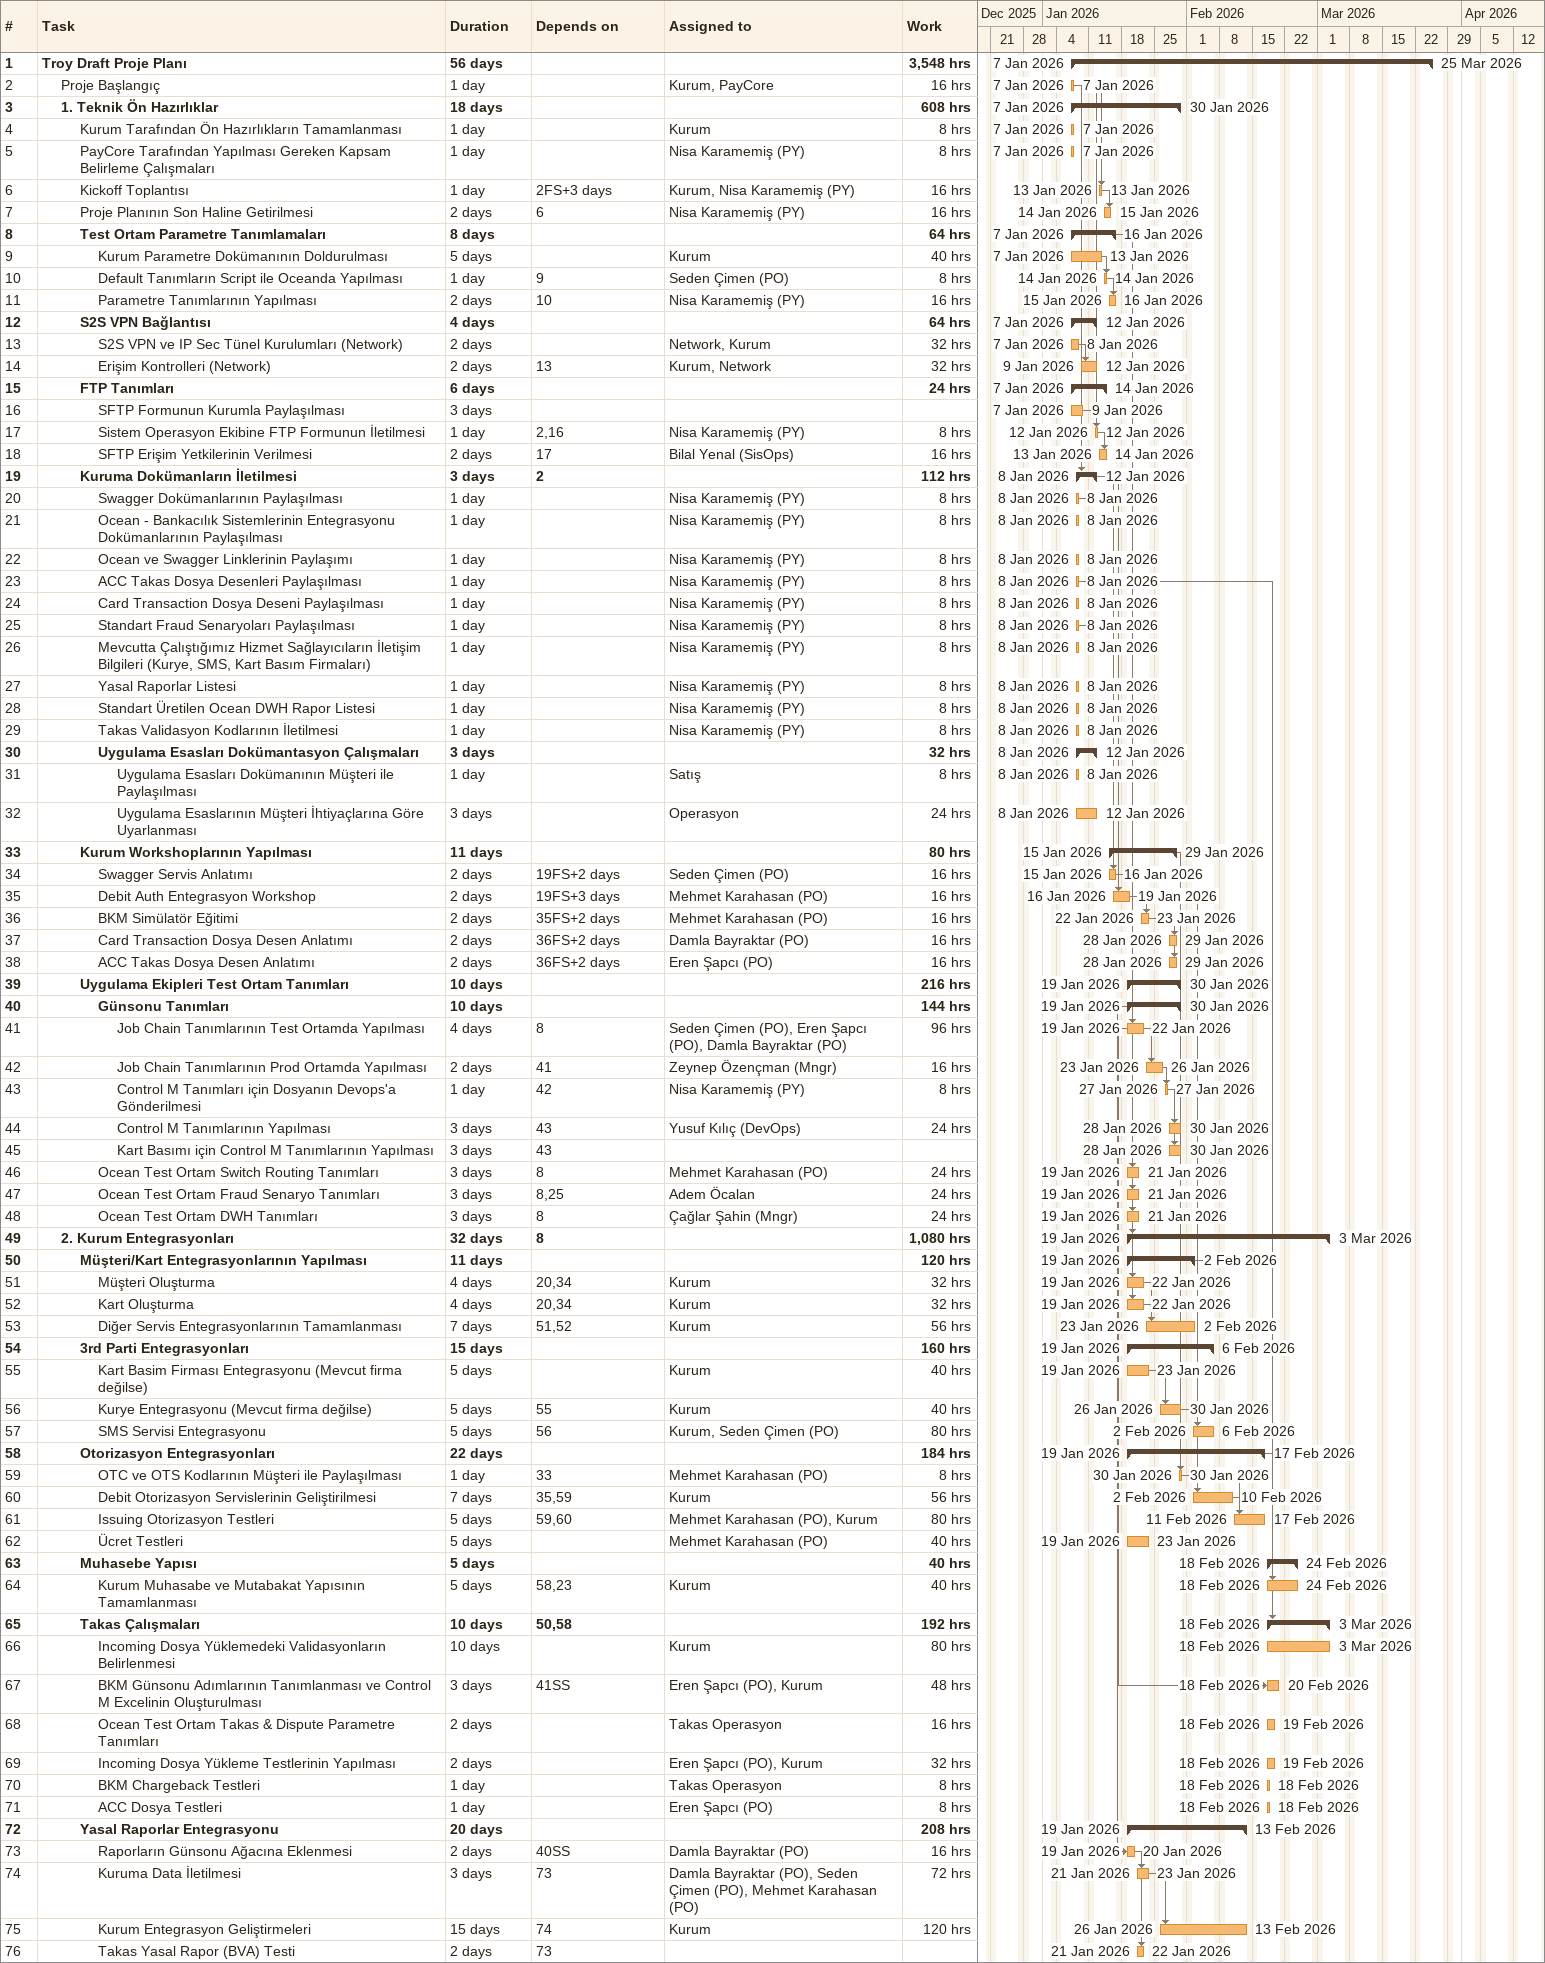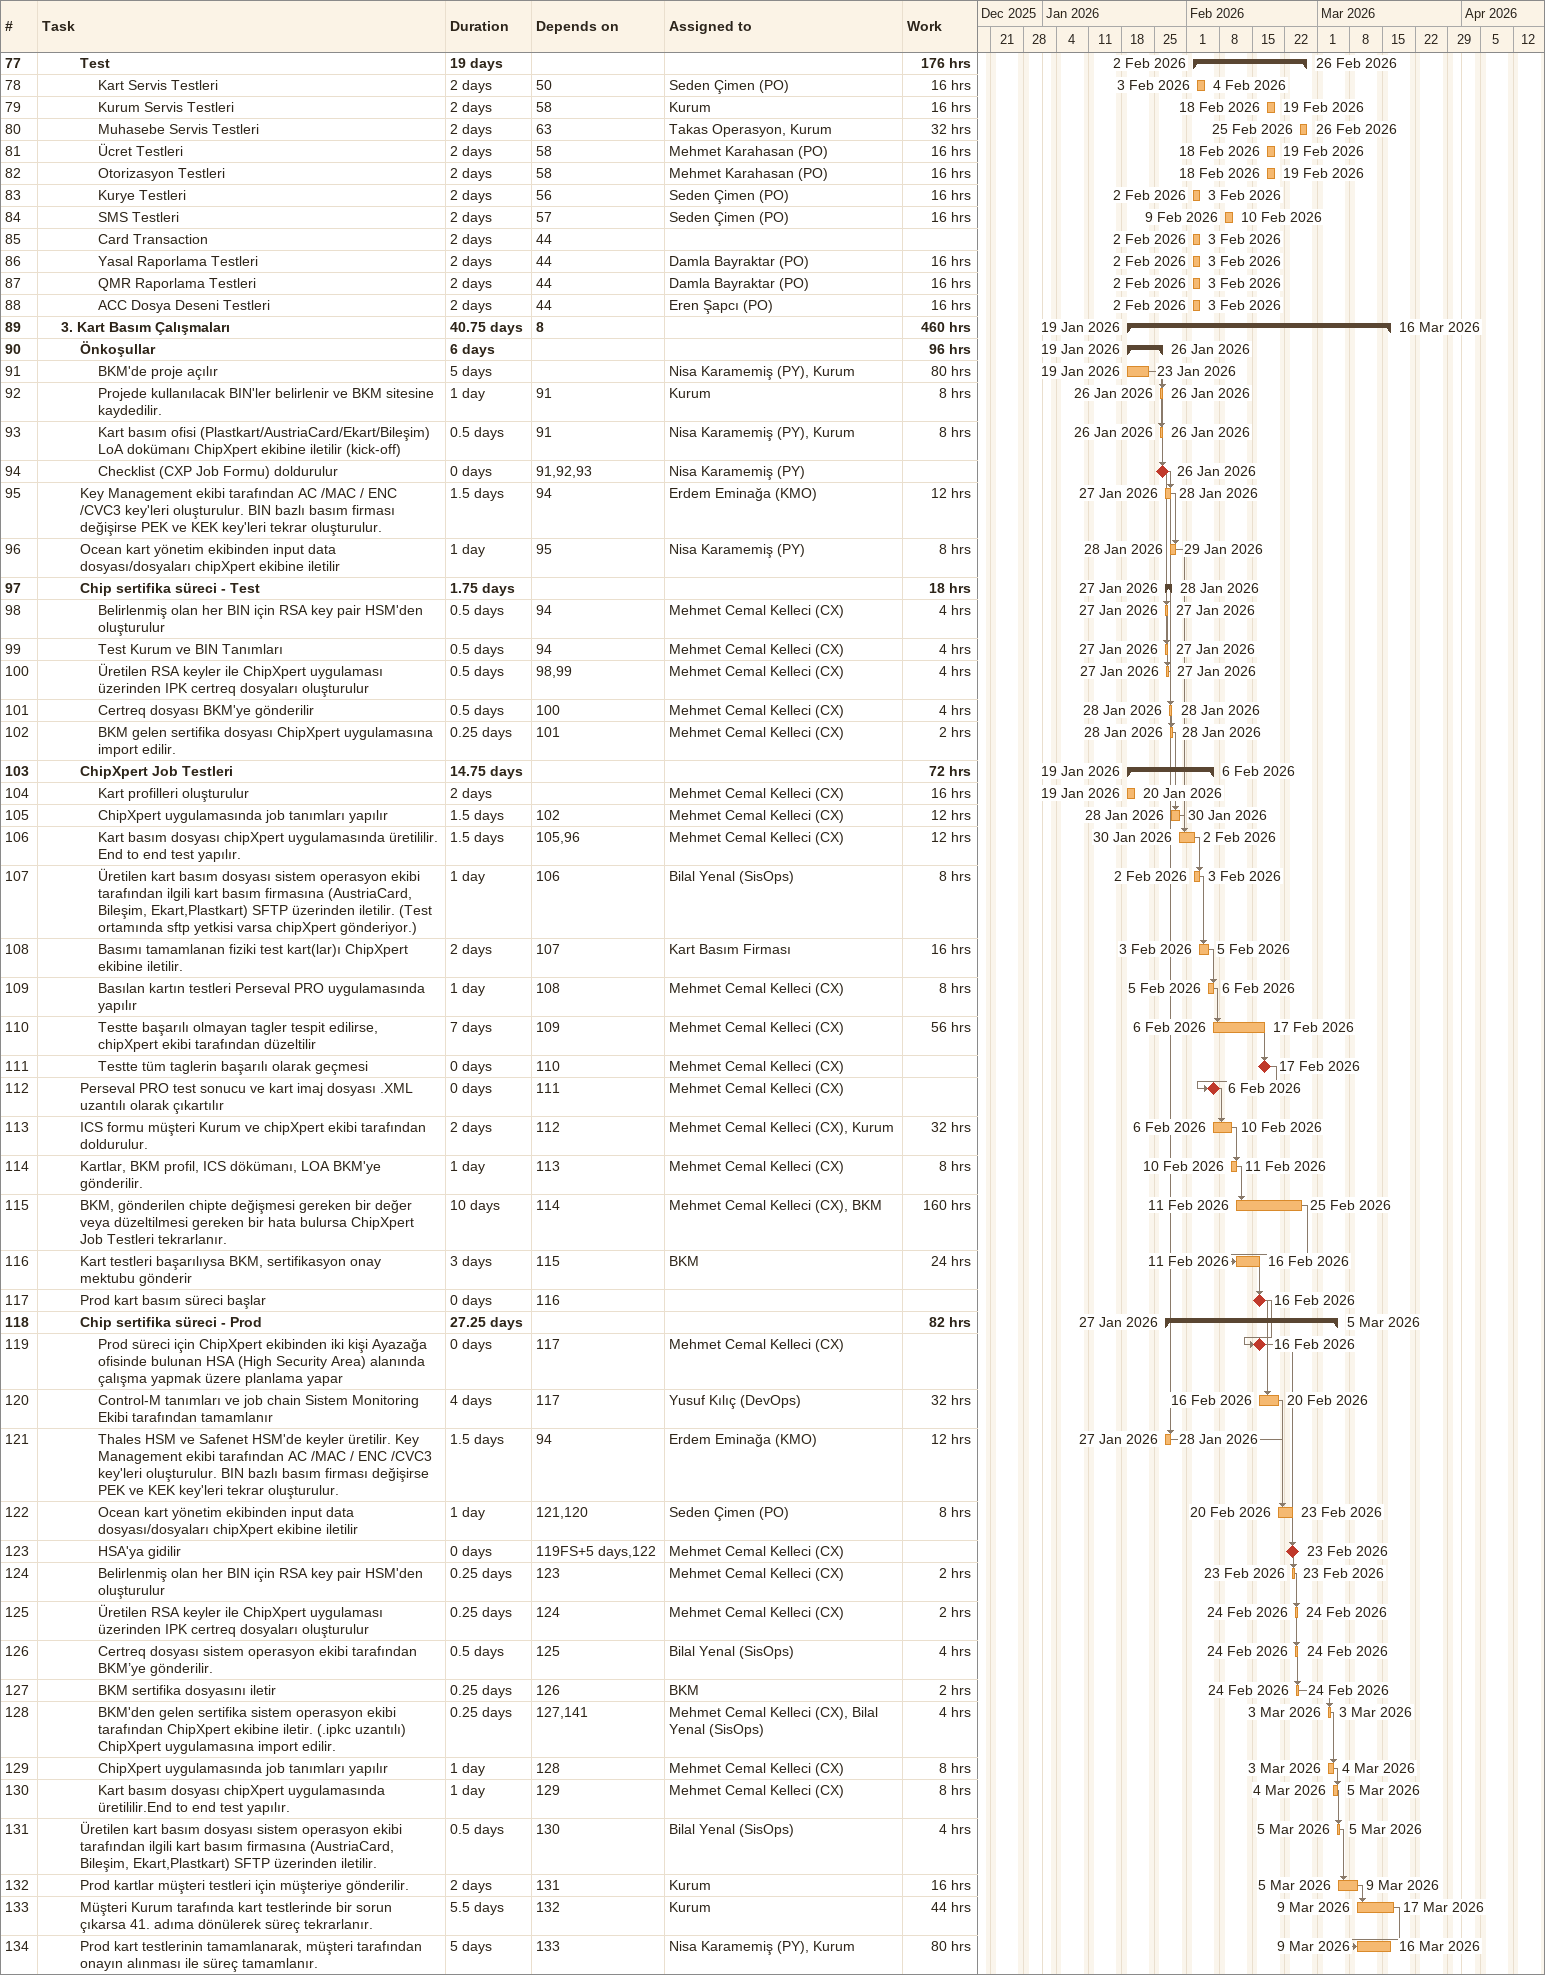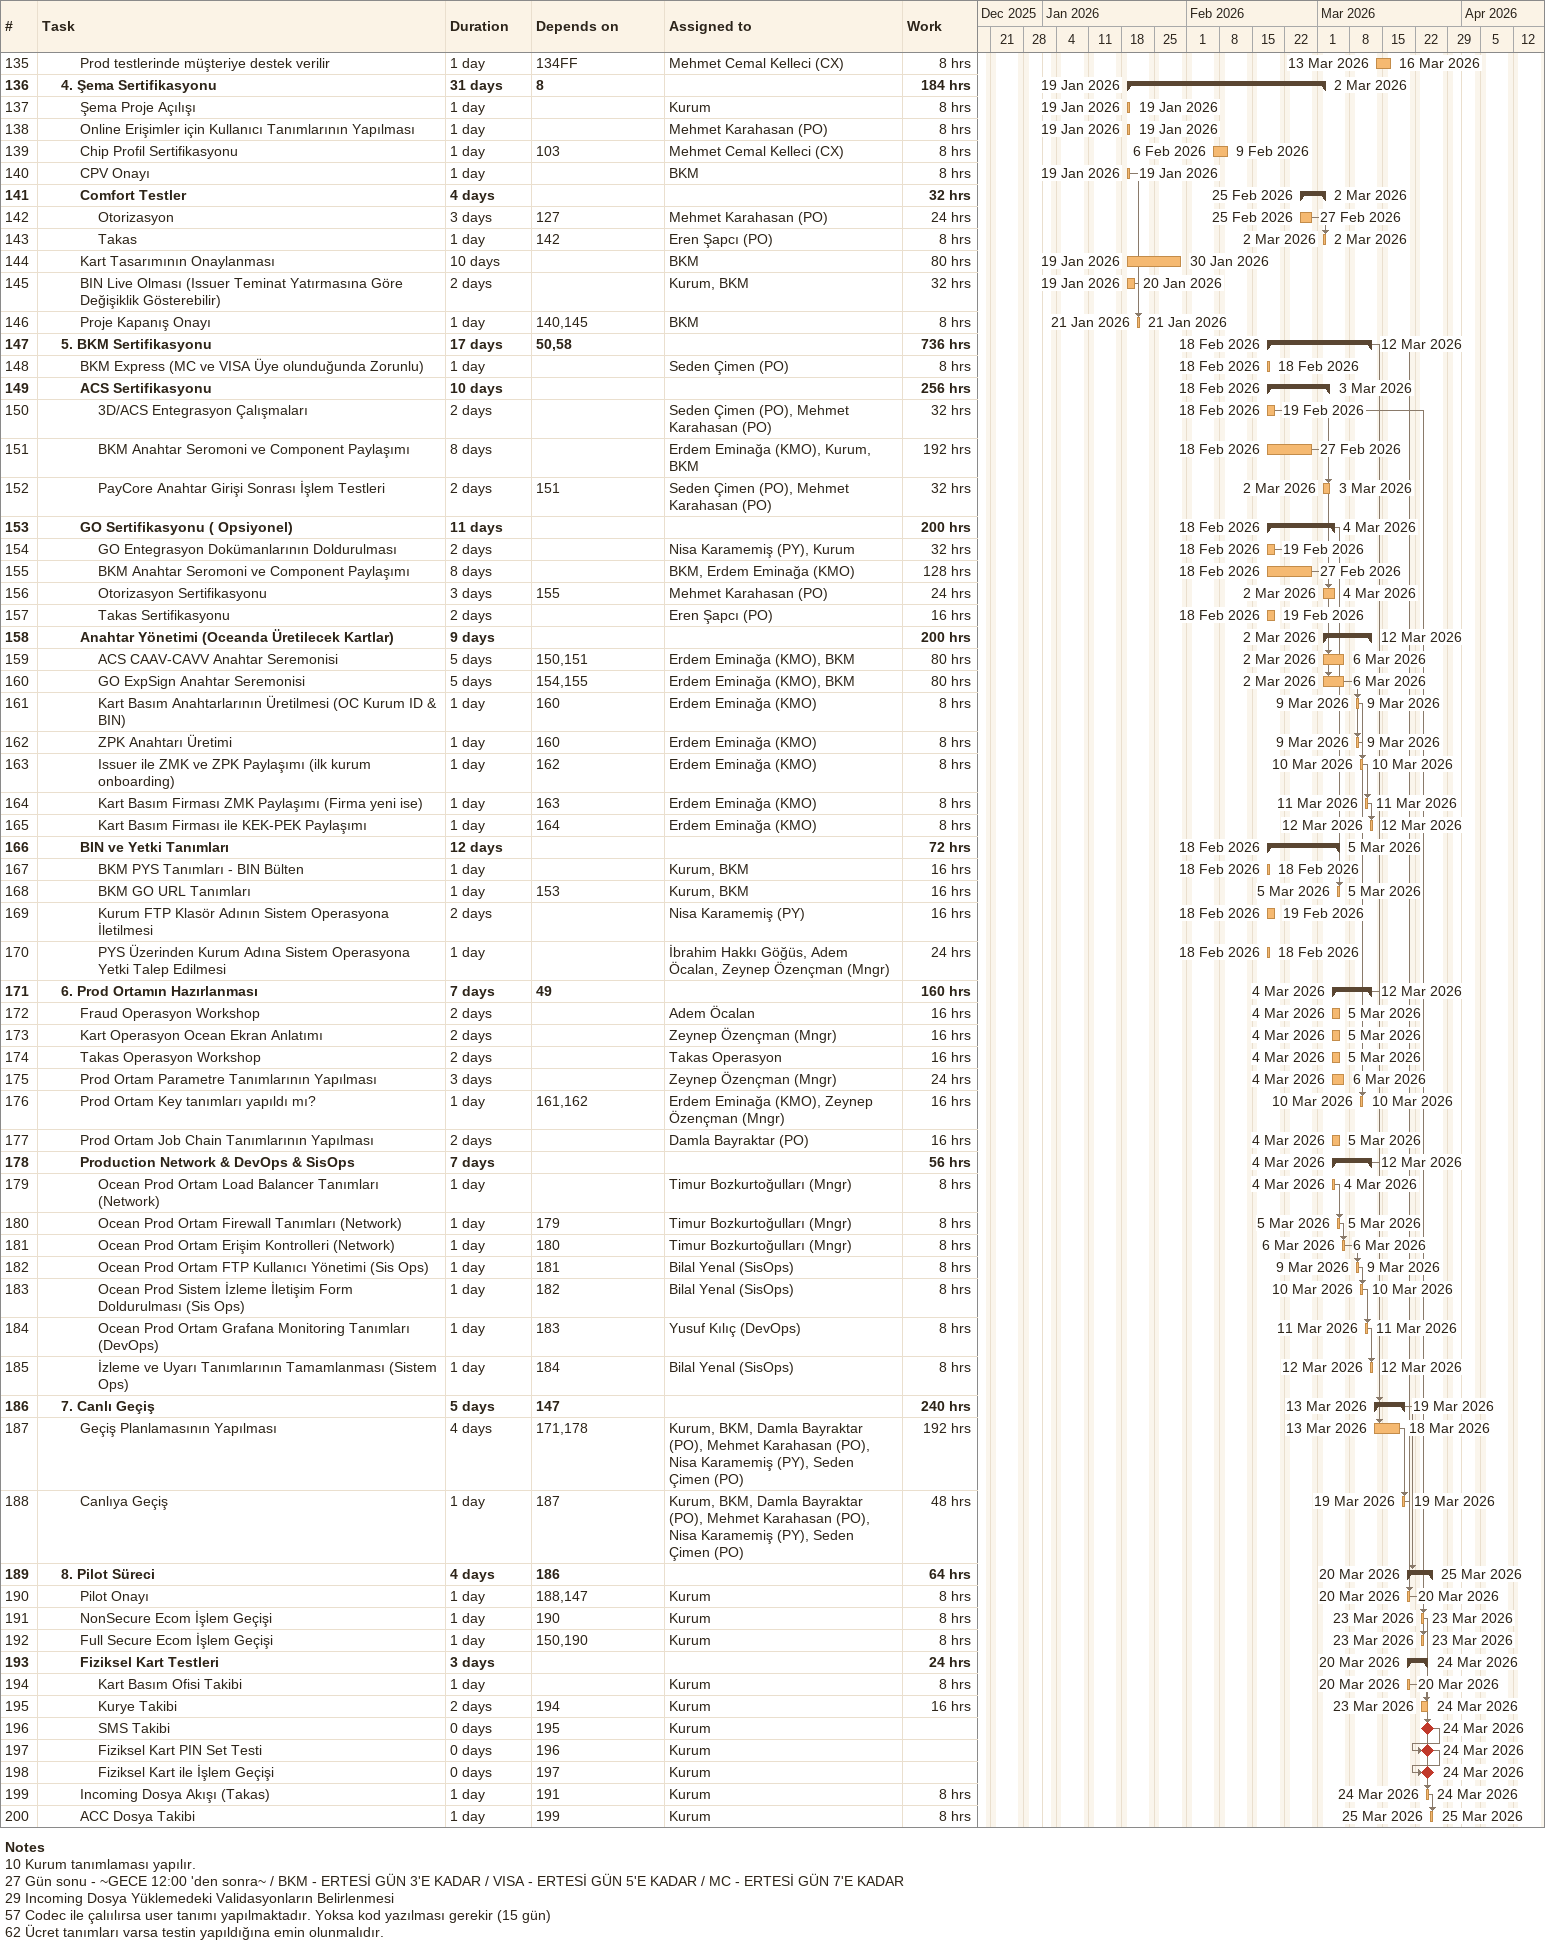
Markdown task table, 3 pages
| ID | Level | Task | Duration | Start | Finish | Predecessors | Resources | Work (h) |
|---|---|---|---|---|---|---|---|---|
| 1 | 1 | **Troy Draft Proje Planı** | 56d | 2026-01-07 | 2026-03-25 |  |  | 3548 |
| 2 | 2 | Proje Başlangıç | 1d | 2026-01-07 | 2026-01-07 |  | Kurum, PayCore | 16 |
| 3 | 2 | **1. Teknik Ön Hazırlıklar** | 18d | 2026-01-07 | 2026-01-30 |  |  | 608 |
| 4 | 3 | Kurum Tarafından Ön Hazırlıkların Tamamlanması | 1d | 2026-01-07 | 2026-01-07 |  | Kurum | 8 |
| 5 | 3 | PayCore Tarafından Yapılması Gereken Kapsam Belirleme Çalışmaları | 1d | 2026-01-07 | 2026-01-07 |  | Nisa Karamemiş (PY) | 8 |
| 6 | 3 | Kickoff Toplantısı | 1d | 2026-01-13 | 2026-01-13 | 2FS+3d | Kurum, Nisa Karamemiş (PY) | 16 |
| 7 | 3 | Proje Planının Son Haline Getirilmesi | 2d | 2026-01-14 | 2026-01-15 | 6 | Nisa Karamemiş (PY) | 16 |
| 8 | 3 | **Test Ortam Parametre Tanımlamaları** | 8d | 2026-01-07 | 2026-01-16 |  |  | 64 |
| 9 | 4 | Kurum Parametre Dokümanının Doldurulması | 5d | 2026-01-07 | 2026-01-13 |  | Kurum | 40 |
| 10 | 4 | Default Tanımların Script ile Oceanda Yapılması | 1d | 2026-01-14 | 2026-01-14 | 9 | Seden Çimen (PO) | 8 |
| 11 | 4 | Parametre Tanımlarının Yapılması | 2d | 2026-01-15 | 2026-01-16 | 10 | Nisa Karamemiş (PY) | 16 |
| 12 | 3 | **S2S VPN Bağlantısı** | 4d | 2026-01-07 | 2026-01-12 |  |  | 64 |
| 13 | 4 | S2S VPN ve IP Sec Tünel Kurulumları (Network) | 2d | 2026-01-07 | 2026-01-08 |  | Network, Kurum | 32 |
| 14 | 4 | Erişim Kontrolleri (Network) | 2d | 2026-01-09 | 2026-01-12 | 13 | Kurum, Network | 32 |
| 15 | 3 | **FTP Tanımları** | 6d | 2026-01-07 | 2026-01-14 |  |  | 24 |
| 16 | 4 | SFTP Formunun Kurumla Paylaşılması | 3d | 2026-01-07 | 2026-01-09 |  |  |  |
| 17 | 4 | Sistem Operasyon Ekibine FTP Formunun İletilmesi | 1d | 2026-01-12 | 2026-01-12 | 2, 16 | Nisa Karamemiş (PY) | 8 |
| 18 | 4 | SFTP Erişim Yetkilerinin Verilmesi | 2d | 2026-01-13 | 2026-01-14 | 17 | Bilal Yenal (SisOps) | 16 |
| 19 | 3 | **Kuruma Dokümanların İletilmesi** | 3d | 2026-01-08 | 2026-01-12 | 2 |  | 112 |
| 20 | 4 | Swagger Dokümanlarının Paylaşılması | 1d | 2026-01-08 | 2026-01-08 |  | Nisa Karamemiş (PY) | 8 |
| 21 | 4 | Ocean - Bankacılık Sistemlerinin Entegrasyonu Dokümanlarının Paylaşılması | 1d | 2026-01-08 | 2026-01-08 |  | Nisa Karamemiş (PY) | 8 |
| 22 | 4 | Ocean ve Swagger Linklerinin Paylaşımı | 1d | 2026-01-08 | 2026-01-08 |  | Nisa Karamemiş (PY) | 8 |
| 23 | 4 | ACC Takas Dosya Desenleri Paylaşılması | 1d | 2026-01-08 | 2026-01-08 |  | Nisa Karamemiş (PY) | 8 |
| 24 | 4 | Card Transaction Dosya Deseni Paylaşılması | 1d | 2026-01-08 | 2026-01-08 |  | Nisa Karamemiş (PY) | 8 |
| 25 | 4 | Standart Fraud Senaryoları Paylaşılması | 1d | 2026-01-08 | 2026-01-08 |  | Nisa Karamemiş (PY) | 8 |
| 26 | 4 | Mevcutta Çalıştığımız Hizmet Sağlayıcıların İletişim Bilgileri (Kurye, SMS, Kart Basım Firmaları) | 1d | 2026-01-08 | 2026-01-08 |  | Nisa Karamemiş (PY) | 8 |
| 27 | 4 | Yasal Raporlar Listesi | 1d | 2026-01-08 | 2026-01-08 |  | Nisa Karamemiş (PY) | 8 |
| 28 | 4 | Standart Üretilen Ocean DWH Rapor Listesi | 1d | 2026-01-08 | 2026-01-08 |  | Nisa Karamemiş (PY) | 8 |
| 29 | 4 | Takas Validasyon Kodlarının İletilmesi | 1d | 2026-01-08 | 2026-01-08 |  | Nisa Karamemiş (PY) | 8 |
| 30 | 4 | **Uygulama Esasları Dokümantasyon Çalışmaları** | 3d | 2026-01-08 | 2026-01-12 |  |  | 32 |
| 31 | 5 | Uygulama Esasları Dokümanının Müşteri ile Paylaşılması | 1d | 2026-01-08 | 2026-01-08 |  | Satış | 8 |
| 32 | 5 | Uygulama Esaslarının Müşteri İhtiyaçlarına Göre Uyarlanması | 3d | 2026-01-08 | 2026-01-12 |  | Operasyon | 24 |
| 33 | 3 | **Kurum Workshoplarının Yapılması** | 11d | 2026-01-15 | 2026-01-29 |  |  | 80 |
| 34 | 4 | Swagger Servis Anlatımı | 2d | 2026-01-15 | 2026-01-16 | 19FS+2d | Seden Çimen (PO) | 16 |
| 35 | 4 | Debit Auth Entegrasyon Workshop | 2d | 2026-01-16 | 2026-01-19 | 19FS+3d | Mehmet Karahasan (PO) | 16 |
| 36 | 4 | BKM Simülatör Eğitimi | 2d | 2026-01-22 | 2026-01-23 | 35FS+2d | Mehmet Karahasan (PO) | 16 |
| 37 | 4 | Card Transaction Dosya Desen Anlatımı | 2d | 2026-01-28 | 2026-01-29 | 36FS+2d | Damla Bayraktar (PO) | 16 |
| 38 | 4 | ACC Takas Dosya Desen Anlatımı | 2d | 2026-01-28 | 2026-01-29 | 36FS+2d | Eren Şapcı (PO) | 16 |
| 39 | 3 | **Uygulama Ekipleri Test Ortam Tanımları** | 10d | 2026-01-19 | 2026-01-30 |  |  | 216 |
| 40 | 4 | **Günsonu Tanımları** | 10d | 2026-01-19 | 2026-01-30 |  |  | 144 |
| 41 | 5 | Job Chain Tanımlarının Test Ortamda Yapılması | 4d | 2026-01-19 | 2026-01-22 | 8 | Seden Çimen (PO), Eren Şapcı (PO), Damla Bayraktar (PO) | 96 |
| 42 | 5 | Job Chain Tanımlarının Prod Ortamda Yapılması | 2d | 2026-01-23 | 2026-01-26 | 41 | Zeynep Özençman (Mngr) | 16 |
| 43 | 5 | Control M Tanımları için Dosyanın Devops'a Gönderilmesi | 1d | 2026-01-27 | 2026-01-27 | 42 | Nisa Karamemiş (PY) | 8 |
| 44 | 5 | Control M Tanımlarının Yapılması | 3d | 2026-01-28 | 2026-01-30 | 43 | Yusuf Kılıç (DevOps) | 24 |
| 45 | 5 | Kart Basımı için Control M Tanımlarının Yapılması | 3d | 2026-01-28 | 2026-01-30 | 43 |  |  |
| 46 | 4 | Ocean Test Ortam Switch Routing Tanımları | 3d | 2026-01-19 | 2026-01-21 | 8 | Mehmet Karahasan (PO) | 24 |
| 47 | 4 | Ocean Test Ortam Fraud Senaryo Tanımları | 3d | 2026-01-19 | 2026-01-21 | 8, 25 | Adem Öcalan | 24 |
| 48 | 4 | Ocean Test Ortam DWH Tanımları | 3d | 2026-01-19 | 2026-01-21 | 8 | Çağlar Şahin (Mngr) | 24 |
| 49 | 2 | **2. Kurum Entegrasyonları** | 32d | 2026-01-19 | 2026-03-03 | 8 |  | 1080 |
| 50 | 3 | **Müşteri/Kart Entegrasyonlarının Yapılması** | 11d | 2026-01-19 | 2026-02-02 |  |  | 120 |
| 51 | 4 | Müşteri Oluşturma | 4d | 2026-01-19 | 2026-01-22 | 20, 34 | Kurum | 32 |
| 52 | 4 | Kart Oluşturma | 4d | 2026-01-19 | 2026-01-22 | 20, 34 | Kurum | 32 |
| 53 | 4 | Diğer Servis Entegrasyonlarının Tamamlanması | 7d | 2026-01-23 | 2026-02-02 | 51, 52 | Kurum | 56 |
| 54 | 3 | **3rd Parti Entegrasyonları** | 15d | 2026-01-19 | 2026-02-06 |  |  | 160 |
| 55 | 4 | Kart Basim Firması Entegrasyonu (Mevcut firma değilse) | 5d | 2026-01-19 | 2026-01-23 |  | Kurum | 40 |
| 56 | 4 | Kurye Entegrasyonu (Mevcut firma değilse) | 5d | 2026-01-26 | 2026-01-30 | 55 | Kurum | 40 |
| 57 | 4 | SMS Servisi Entegrasyonu | 5d | 2026-02-02 | 2026-02-06 | 56 | Kurum, Seden Çimen (PO) | 80 |
| 58 | 3 | **Otorizasyon Entegrasyonları** | 22d | 2026-01-19 | 2026-02-17 |  |  | 184 |
| 59 | 4 | OTC ve OTS Kodlarının Müşteri ile Paylaşılması | 1d | 2026-01-30 | 2026-01-30 | 33 | Mehmet Karahasan (PO) | 8 |
| 60 | 4 | Debit Otorizasyon Servislerinin Geliştirilmesi | 7d | 2026-02-02 | 2026-02-10 | 35, 59 | Kurum | 56 |
| 61 | 4 | Issuing Otorizasyon Testleri | 5d | 2026-02-11 | 2026-02-17 | 59, 60 | Mehmet Karahasan (PO), Kurum | 80 |
| 62 | 4 | Ücret Testleri | 5d | 2026-01-19 | 2026-01-23 |  | Mehmet Karahasan (PO) | 40 |
| 63 | 3 | **Muhasebe Yapısı** | 5d | 2026-02-18 | 2026-02-24 |  |  | 40 |
| 64 | 4 | Kurum Muhasabe ve Mutabakat Yapısının Tamamlanması | 5d | 2026-02-18 | 2026-02-24 | 58, 23 | Kurum | 40 |
| 65 | 3 | **Takas Çalışmaları** | 10d | 2026-02-18 | 2026-03-03 | 50, 58 |  | 192 |
| 66 | 4 | Incoming Dosya Yüklemedeki Validasyonların Belirlenmesi | 10d | 2026-02-18 | 2026-03-03 |  | Kurum | 80 |
| 67 | 4 | BKM Günsonu Adımlarının Tanımlanması ve Control M Excelinin Oluşturulması | 3d | 2026-02-18 | 2026-02-20 | 41SS | Eren Şapcı (PO), Kurum | 48 |
| 68 | 4 | Ocean Test Ortam Takas & Dispute Parametre Tanımları | 2d | 2026-02-18 | 2026-02-19 |  | Takas Operasyon | 16 |
| 69 | 4 | Incoming Dosya Yükleme Testlerinin Yapılması | 2d | 2026-02-18 | 2026-02-19 |  | Eren Şapcı (PO), Kurum | 32 |
| 70 | 4 | BKM Chargeback Testleri | 1d | 2026-02-18 | 2026-02-18 |  | Takas Operasyon | 8 |
| 71 | 4 | ACC Dosya Testleri | 1d | 2026-02-18 | 2026-02-18 |  | Eren Şapcı (PO) | 8 |
| 72 | 3 | **Yasal Raporlar Entegrasyonu** | 20d | 2026-01-19 | 2026-02-13 |  |  | 208 |
| 73 | 4 | Raporların Günsonu Ağacına Eklenmesi | 2d | 2026-01-19 | 2026-01-20 | 40SS | Damla Bayraktar (PO) | 16 |
| 74 | 4 | Kuruma Data İletilmesi | 3d | 2026-01-21 | 2026-01-23 | 73 | Damla Bayraktar (PO), Seden Çimen (PO), Mehmet Karahasan (PO) | 72 |
| 75 | 4 | Kurum Entegrasyon Geliştirmeleri | 15d | 2026-01-26 | 2026-02-13 | 74 | Kurum | 120 |
| 76 | 4 | Takas Yasal Rapor (BVA) Testi | 2d | 2026-01-21 | 2026-01-22 | 73 |  |  |
| 77 | 3 | **Test** | 19d | 2026-02-02 | 2026-02-26 |  |  | 176 |
| 78 | 4 | Kart Servis Testleri | 2d | 2026-02-03 | 2026-02-04 | 50 | Seden Çimen (PO) | 16 |
| 79 | 4 | Kurum Servis Testleri | 2d | 2026-02-18 | 2026-02-19 | 58 | Kurum | 16 |
| 80 | 4 | Muhasebe Servis Testleri | 2d | 2026-02-25 | 2026-02-26 | 63 | Takas Operasyon, Kurum | 32 |
| 81 | 4 | Ücret Testleri | 2d | 2026-02-18 | 2026-02-19 | 58 | Mehmet Karahasan (PO) | 16 |
| 82 | 4 | Otorizasyon Testleri | 2d | 2026-02-18 | 2026-02-19 | 58 | Mehmet Karahasan (PO) | 16 |
| 83 | 4 | Kurye Testleri | 2d | 2026-02-02 | 2026-02-03 | 56 | Seden Çimen (PO) | 16 |
| 84 | 4 | SMS Testleri | 2d | 2026-02-09 | 2026-02-10 | 57 | Seden Çimen (PO) | 16 |
| 85 | 4 | Card Transaction | 2d | 2026-02-02 | 2026-02-03 | 44 |  |  |
| 86 | 4 | Yasal Raporlama Testleri | 2d | 2026-02-02 | 2026-02-03 | 44 | Damla Bayraktar (PO) | 16 |
| 87 | 4 | QMR Raporlama Testleri | 2d | 2026-02-02 | 2026-02-03 | 44 | Damla Bayraktar (PO) | 16 |
| 88 | 4 | ACC Dosya Deseni Testleri | 2d | 2026-02-02 | 2026-02-03 | 44 | Eren Şapcı (PO) | 16 |
| 89 | 2 | **3. Kart Basım Çalışmaları** | 40.75d | 2026-01-19 | 2026-03-16 | 8 |  | 460 |
| 90 | 3 | **Önkoşullar** | 6d | 2026-01-19 | 2026-01-26 |  |  | 96 |
| 91 | 4 | BKM'de proje açılır | 5d | 2026-01-19 | 2026-01-23 |  | Nisa Karamemiş (PY), Kurum | 80 |
| 92 | 4 | Projede kullanılacak BIN'ler belirlenir ve BKM sitesine kaydedilir. | 1d | 2026-01-26 | 2026-01-26 | 91 | Kurum | 8 |
| 93 | 4 | Kart basım ofisi (Plastkart/AustriaCard/Ekart/Bileşim) LoA dokümanı ChipXpert ekibine iletilir (kick-off) | 0.5d | 2026-01-26 | 2026-01-26 | 91 | Nisa Karamemiş (PY), Kurum | 8 |
| 94 | 4 | Checklist (CXP Job Formu) doldurulur | 0d | 2026-01-26 | 2026-01-26 | 91, 92, 93 | Nisa Karamemiş (PY) |  |
| 95 | 3 | Key Management ekibi tarafından AC /MAC / ENC /CVC3 key'leri oluşturulur. BIN bazlı basım firması değişirse PEK ve KEK key'leri tekrar oluşturulur. | 1.5d | 2026-01-27 | 2026-01-28 | 94 | Erdem Eminağa (KMO) | 12 |
| 96 | 3 | Ocean kart yönetim ekibinden input data dosyası/dosyaları chipXpert ekibine iletilir | 1d | 2026-01-28 | 2026-01-29 | 95 | Nisa Karamemiş (PY) | 8 |
| 97 | 3 | **Chip sertifika süreci - Test** | 1.75d | 2026-01-27 | 2026-01-28 |  |  | 18 |
| 98 | 4 | Belirlenmiş olan her BIN için RSA key pair HSM'den oluşturulur | 0.5d | 2026-01-27 | 2026-01-27 | 94 | Mehmet Cemal Kelleci (CX) | 4 |
| 99 | 4 | Test Kurum ve BIN Tanımları | 0.5d | 2026-01-27 | 2026-01-27 | 94 | Mehmet Cemal Kelleci (CX) | 4 |
| 100 | 4 | Üretilen RSA keyler ile ChipXpert uygulaması üzerinden IPK certreq dosyaları oluşturulur | 0.5d | 2026-01-27 | 2026-01-27 | 98, 99 | Mehmet Cemal Kelleci (CX) | 4 |
| 101 | 4 | Certreq dosyası BKM'ye gönderilir | 0.5d | 2026-01-28 | 2026-01-28 | 100 | Mehmet Cemal Kelleci (CX) | 4 |
| 102 | 4 | BKM gelen sertifika dosyası ChipXpert uygulamasına import edilir. | 0.25d | 2026-01-28 | 2026-01-28 | 101 | Mehmet Cemal Kelleci (CX) | 2 |
| 103 | 3 | **ChipXpert Job Testleri** | 14.75d | 2026-01-19 | 2026-02-06 |  |  | 72 |
| 104 | 4 | Kart profilleri oluşturulur | 2d | 2026-01-19 | 2026-01-20 |  | Mehmet Cemal Kelleci (CX) | 16 |
| 105 | 4 | ChipXpert uygulamasında job tanımları yapılır | 1.5d | 2026-01-28 | 2026-01-30 | 102 | Mehmet Cemal Kelleci (CX) | 12 |
| 106 | 4 | Kart basım dosyası chipXpert uygulamasında üretililir. End to end test yapılır. | 1.5d | 2026-01-30 | 2026-02-02 | 105, 96 | Mehmet Cemal Kelleci (CX) | 12 |
| 107 | 4 | Üretilen kart basım dosyası sistem operasyon ekibi tarafından ilgili kart basım firmasına (AustriaCard, Bileşim, Ekart,Plastkart) SFTP üzerinden iletilir. (Test ortamında sftp yetkisi varsa chipXpert gönderiyor.) | 1d | 2026-02-02 | 2026-02-03 | 106 | Bilal Yenal (SisOps) | 8 |
| 108 | 4 | Basımı tamamlanan fiziki test kart(lar)ı ChipXpert ekibine iletilir. | 2d | 2026-02-03 | 2026-02-05 | 107 | Kart Basım Firması | 16 |
| 109 | 4 | Basılan kartın testleri Perseval PRO uygulamasında yapılır | 1d | 2026-02-05 | 2026-02-06 | 108 | Mehmet Cemal Kelleci (CX) | 8 |
| 110 | 4 | Testte başarılı olmayan tagler tespit edilirse, chipXpert ekibi tarafından düzeltilir | 7d | 2026-02-06 | 2026-02-17 | 109 | Mehmet Cemal Kelleci (CX) | 56 |
| 111 | 4 | Testte tüm taglerin başarılı olarak geçmesi | 0d | 2026-02-17 | 2026-02-17 | 110 | Mehmet Cemal Kelleci (CX) |  |
| 112 | 3 | Perseval PRO test sonucu ve kart imaj dosyası .XML uzantılı olarak çıkartılır | 0d | 2026-02-06 | 2026-02-06 | 111 | Mehmet Cemal Kelleci (CX) |  |
| 113 | 3 | ICS formu müşteri Kurum ve chipXpert ekibi tarafından doldurulur. | 2d | 2026-02-06 | 2026-02-10 | 112 | Mehmet Cemal Kelleci (CX), Kurum | 32 |
| 114 | 3 | Kartlar, BKM profil, ICS dökümanı, LOA BKM'ye gönderilir. | 1d | 2026-02-10 | 2026-02-11 | 113 | Mehmet Cemal Kelleci (CX) | 8 |
| 115 | 3 | BKM, gönderilen chipte değişmesi gereken bir değer veya düzeltilmesi gereken bir hata bulursa ChipXpert Job Testleri tekrarlanır. | 10d | 2026-02-11 | 2026-02-25 | 114 | Mehmet Cemal Kelleci (CX), BKM | 160 |
| 116 | 3 | Kart testleri başarılıysa BKM, sertifikasyon onay mektubu gönderir | 3d | 2026-02-11 | 2026-02-16 | 115 | BKM | 24 |
| 117 | 3 | Prod kart basım süreci başlar | 0d | 2026-02-16 | 2026-02-16 | 116 |  |  |
| 118 | 3 | **Chip sertifika süreci - Prod** | 27.25d | 2026-01-27 | 2026-03-05 |  |  | 82 |
| 119 | 4 | Prod süreci için ChipXpert ekibinden iki kişi Ayazağa ofisinde bulunan HSA (High Security Area) alanında çalışma yapmak üzere planlama yapar | 0d | 2026-02-16 | 2026-02-16 | 117 | Mehmet Cemal Kelleci (CX) |  |
| 120 | 4 | Control-M tanımları ve job chain Sistem Monitoring Ekibi tarafından tamamlanır | 4d | 2026-02-16 | 2026-02-20 | 117 | Yusuf Kılıç (DevOps) | 32 |
| 121 | 4 | Thales HSM ve Safenet HSM'de keyler üretilir. Key Management ekibi tarafından AC /MAC / ENC /CVC3 key'leri oluşturulur. BIN bazlı basım firması değişirse PEK ve KEK key'leri tekrar oluşturulur. | 1.5d | 2026-01-27 | 2026-01-28 | 94 | Erdem Eminağa (KMO) | 12 |
| 122 | 4 | Ocean kart yönetim ekibinden input data dosyası/dosyaları chipXpert ekibine iletilir | 1d | 2026-02-20 | 2026-02-23 | 121, 120 | Seden Çimen (PO) | 8 |
| 123 | 4 | HSA'ya gidilir | 0d | 2026-02-23 | 2026-02-23 | 119FS+5d, 122 | Mehmet Cemal Kelleci (CX) |  |
| 124 | 4 | Belirlenmiş olan her BIN için RSA key pair HSM'den oluşturulur | 0.25d | 2026-02-23 | 2026-02-23 | 123 | Mehmet Cemal Kelleci (CX) | 2 |
| 125 | 4 | Üretilen RSA keyler ile ChipXpert uygulaması üzerinden IPK certreq dosyaları oluşturulur | 0.25d | 2026-02-24 | 2026-02-24 | 124 | Mehmet Cemal Kelleci (CX) | 2 |
| 126 | 4 | Certreq dosyası sistem operasyon ekibi tarafından BKM’ye gönderilir. | 0.5d | 2026-02-24 | 2026-02-24 | 125 | Bilal Yenal (SisOps) | 4 |
| 127 | 4 | BKM sertifika dosyasını iletir | 0.25d | 2026-02-24 | 2026-02-24 | 126 | BKM | 2 |
| 128 | 4 | BKM'den gelen sertifika sistem operasyon ekibi tarafından ChipXpert ekibine iletir. (.ipkc uzantılı) ChipXpert uygulamasına import edilir. | 0.25d | 2026-03-03 | 2026-03-03 | 127, 141 | Mehmet Cemal Kelleci (CX), Bilal Yenal (SisOps) | 4 |
| 129 | 4 | ChipXpert uygulamasında job tanımları yapılır | 1d | 2026-03-03 | 2026-03-04 | 128 | Mehmet Cemal Kelleci (CX) | 8 |
| 130 | 4 | Kart basım dosyası chipXpert uygulamasında üretililir.End to end test yapılır. | 1d | 2026-03-04 | 2026-03-05 | 129 | Mehmet Cemal Kelleci (CX) | 8 |
| 131 | 3 | Üretilen kart basım dosyası sistem operasyon ekibi tarafından ilgili kart basım firmasına (AustriaCard, Bileşim, Ekart,Plastkart) SFTP üzerinden iletilir. | 0.5d | 2026-03-05 | 2026-03-05 | 130 | Bilal Yenal (SisOps) | 4 |
| 132 | 3 | Prod kartlar müşteri testleri için müşteriye gönderilir. | 2d | 2026-03-05 | 2026-03-09 | 131 | Kurum | 16 |
| 133 | 3 | Müşteri Kurum tarafında kart testlerinde bir sorun çıkarsa 41. adıma dönülerek süreç tekrarlanır. | 5.5d | 2026-03-09 | 2026-03-17 | 132 | Kurum | 44 |
| 134 | 3 | Prod kart testlerinin tamamlanarak, müşteri tarafından onayın alınması ile süreç tamamlanır. | 5d | 2026-03-09 | 2026-03-16 | 133 | Nisa Karamemiş (PY), Kurum | 80 |
| 135 | 3 | Prod testlerinde müşteriye destek verilir | 1d | 2026-03-13 | 2026-03-16 | 134FF | Mehmet Cemal Kelleci (CX) | 8 |
| 136 | 2 | **4. Şema Sertifikasyonu** | 31d | 2026-01-19 | 2026-03-02 | 8 |  | 184 |
| 137 | 3 | Şema Proje Açılışı | 1d | 2026-01-19 | 2026-01-19 |  | Kurum | 8 |
| 138 | 3 | Online Erişimler için Kullanıcı Tanımlarının Yapılması | 1d | 2026-01-19 | 2026-01-19 |  | Mehmet Karahasan (PO) | 8 |
| 139 | 3 | Chip Profil Sertifikasyonu | 1d | 2026-02-06 | 2026-02-09 | 103 | Mehmet Cemal Kelleci (CX) | 8 |
| 140 | 3 | CPV Onayı | 1d | 2026-01-19 | 2026-01-19 |  | BKM | 8 |
| 141 | 3 | **Comfort Testler** | 4d | 2026-02-25 | 2026-03-02 |  |  | 32 |
| 142 | 4 | Otorizasyon | 3d | 2026-02-25 | 2026-02-27 | 127 | Mehmet Karahasan (PO) | 24 |
| 143 | 4 | Takas | 1d | 2026-03-02 | 2026-03-02 | 142 | Eren Şapcı (PO) | 8 |
| 144 | 3 | Kart Tasarımının Onaylanması | 10d | 2026-01-19 | 2026-01-30 |  | BKM | 80 |
| 145 | 3 | BIN Live Olması (Issuer Teminat Yatırmasına Göre Değişiklik Gösterebilir) | 2d | 2026-01-19 | 2026-01-20 |  | Kurum, BKM | 32 |
| 146 | 3 | Proje Kapanış Onayı | 1d | 2026-01-21 | 2026-01-21 | 140, 145 | BKM | 8 |
| 147 | 2 | **5. BKM Sertifikasyonu** | 17d | 2026-02-18 | 2026-03-12 | 50, 58 |  | 736 |
| 148 | 3 | BKM Express (MC ve VISA Üye olunduğunda Zorunlu) | 1d | 2026-02-18 | 2026-02-18 |  | Seden Çimen (PO) | 8 |
| 149 | 3 | **ACS Sertifikasyonu** | 10d | 2026-02-18 | 2026-03-03 |  |  | 256 |
| 150 | 4 | 3D/ACS Entegrasyon Çalışmaları | 2d | 2026-02-18 | 2026-02-19 |  | Seden Çimen (PO), Mehmet Karahasan (PO) | 32 |
| 151 | 4 | BKM Anahtar Seromoni ve Component Paylaşımı | 8d | 2026-02-18 | 2026-02-27 |  | Erdem Eminağa (KMO), Kurum, BKM | 192 |
| 152 | 4 | PayCore Anahtar Girişi Sonrası İşlem Testleri | 2d | 2026-03-02 | 2026-03-03 | 151 | Seden Çimen (PO), Mehmet Karahasan (PO) | 32 |
| 153 | 3 | **GO Sertifikasyonu ( Opsiyonel)** | 11d | 2026-02-18 | 2026-03-04 |  |  | 200 |
| 154 | 4 | GO Entegrasyon Dokümanlarının Doldurulması | 2d | 2026-02-18 | 2026-02-19 |  | Nisa Karamemiş (PY), Kurum | 32 |
| 155 | 4 | BKM Anahtar Seromoni ve Component Paylaşımı | 8d | 2026-02-18 | 2026-02-27 |  | BKM, Erdem Eminağa (KMO) | 128 |
| 156 | 4 | Otorizasyon Sertifikasyonu | 3d | 2026-03-02 | 2026-03-04 | 155 | Mehmet Karahasan (PO) | 24 |
| 157 | 4 | Takas Sertifikasyonu | 2d | 2026-02-18 | 2026-02-19 |  | Eren Şapcı (PO) | 16 |
| 158 | 3 | **Anahtar Yönetimi (Oceanda Üretilecek Kartlar)** | 9d | 2026-03-02 | 2026-03-12 |  |  | 200 |
| 159 | 4 | ACS CAAV-CAVV Anahtar Seremonisi | 5d | 2026-03-02 | 2026-03-06 | 150, 151 | Erdem Eminağa (KMO), BKM | 80 |
| 160 | 4 | GO ExpSign Anahtar Seremonisi | 5d | 2026-03-02 | 2026-03-06 | 154, 155 | Erdem Eminağa (KMO), BKM | 80 |
| 161 | 4 | Kart Basım Anahtarlarının Üretilmesi (OC Kurum ID & BIN) | 1d | 2026-03-09 | 2026-03-09 | 160 | Erdem Eminağa (KMO) | 8 |
| 162 | 4 | ZPK Anahtarı Üretimi | 1d | 2026-03-09 | 2026-03-09 | 160 | Erdem Eminağa (KMO) | 8 |
| 163 | 4 | Issuer ile ZMK ve ZPK Paylaşımı (ilk kurum onboarding) | 1d | 2026-03-10 | 2026-03-10 | 162 | Erdem Eminağa (KMO) | 8 |
| 164 | 4 | Kart Basım Firması ZMK Paylaşımı (Firma yeni ise) | 1d | 2026-03-11 | 2026-03-11 | 163 | Erdem Eminağa (KMO) | 8 |
| 165 | 4 | Kart Basım Firması ile KEK-PEK Paylaşımı | 1d | 2026-03-12 | 2026-03-12 | 164 | Erdem Eminağa (KMO) | 8 |
| 166 | 3 | **BIN ve Yetki Tanımları** | 12d | 2026-02-18 | 2026-03-05 |  |  | 72 |
| 167 | 4 | BKM PYS Tanımları - BIN Bülten | 1d | 2026-02-18 | 2026-02-18 |  | Kurum, BKM | 16 |
| 168 | 4 | BKM GO URL Tanımları | 1d | 2026-03-05 | 2026-03-05 | 153 | Kurum, BKM | 16 |
| 169 | 4 | Kurum FTP Klasör Adının Sistem Operasyona İletilmesi | 2d | 2026-02-18 | 2026-02-19 |  | Nisa Karamemiş (PY) | 16 |
| 170 | 4 | PYS Üzerinden Kurum Adına Sistem Operasyona Yetki Talep Edilmesi | 1d | 2026-02-18 | 2026-02-18 |  | İbrahim Hakkı Göğüs, Adem Öcalan, Zeynep Özençman (Mngr) | 24 |
| 171 | 2 | **6. Prod Ortamın Hazırlanması** | 7d | 2026-03-04 | 2026-03-12 | 49 |  | 160 |
| 172 | 3 | Fraud Operasyon Workshop | 2d | 2026-03-04 | 2026-03-05 |  | Adem Öcalan | 16 |
| 173 | 3 | Kart Operasyon Ocean Ekran Anlatımı | 2d | 2026-03-04 | 2026-03-05 |  | Zeynep Özençman (Mngr) | 16 |
| 174 | 3 | Takas Operasyon Workshop | 2d | 2026-03-04 | 2026-03-05 |  | Takas Operasyon | 16 |
| 175 | 3 | Prod Ortam Parametre Tanımlarının Yapılması | 3d | 2026-03-04 | 2026-03-06 |  | Zeynep Özençman (Mngr) | 24 |
| 176 | 3 | Prod Ortam Key tanımları yapıldı mı? | 1d | 2026-03-10 | 2026-03-10 | 161, 162 | Erdem Eminağa (KMO), Zeynep Özençman (Mngr) | 16 |
| 177 | 3 | Prod Ortam Job Chain Tanımlarının Yapılması | 2d | 2026-03-04 | 2026-03-05 |  | Damla Bayraktar (PO) | 16 |
| 178 | 3 | **Production Network & DevOps & SisOps** | 7d | 2026-03-04 | 2026-03-12 |  |  | 56 |
| 179 | 4 | Ocean Prod Ortam Load Balancer Tanımları (Network) | 1d | 2026-03-04 | 2026-03-04 |  | Timur Bozkurtoğulları (Mngr) | 8 |
| 180 | 4 | Ocean Prod Ortam Firewall Tanımları (Network) | 1d | 2026-03-05 | 2026-03-05 | 179 | Timur Bozkurtoğulları (Mngr) | 8 |
| 181 | 4 | Ocean Prod Ortam Erişim Kontrolleri (Network) | 1d | 2026-03-06 | 2026-03-06 | 180 | Timur Bozkurtoğulları (Mngr) | 8 |
| 182 | 4 | Ocean Prod Ortam FTP Kullanıcı Yönetimi (Sis Ops) | 1d | 2026-03-09 | 2026-03-09 | 181 | Bilal Yenal (SisOps) | 8 |
| 183 | 4 | Ocean Prod Sistem İzleme İletişim Form Doldurulması (Sis Ops) | 1d | 2026-03-10 | 2026-03-10 | 182 | Bilal Yenal (SisOps) | 8 |
| 184 | 4 | Ocean Prod Ortam Grafana Monitoring Tanımları (DevOps) | 1d | 2026-03-11 | 2026-03-11 | 183 | Yusuf Kılıç (DevOps) | 8 |
| 185 | 4 | İzleme ve Uyarı Tanımlarının Tamamlanması (Sistem Ops) | 1d | 2026-03-12 | 2026-03-12 | 184 | Bilal Yenal (SisOps) | 8 |
| 186 | 2 | **7. Canlı Geçiş** | 5d | 2026-03-13 | 2026-03-19 | 147 |  | 240 |
| 187 | 3 | Geçiş Planlamasının Yapılması | 4d | 2026-03-13 | 2026-03-18 | 171, 178 | Kurum, BKM, Damla Bayraktar (PO), Mehmet Karahasan (PO), Nisa Karamemiş (PY), Seden Çimen (PO) | 192 |
| 188 | 3 | Canlıya Geçiş | 1d | 2026-03-19 | 2026-03-19 | 187 | Kurum, BKM, Damla Bayraktar (PO), Mehmet Karahasan (PO), Nisa Karamemiş (PY), Seden Çimen (PO) | 48 |
| 189 | 2 | **8. Pilot Süreci** | 4d | 2026-03-20 | 2026-03-25 | 186 |  | 64 |
| 190 | 3 | Pilot Onayı | 1d | 2026-03-20 | 2026-03-20 | 188, 147 | Kurum | 8 |
| 191 | 3 | NonSecure Ecom İşlem Geçişi | 1d | 2026-03-23 | 2026-03-23 | 190 | Kurum | 8 |
| 192 | 3 | Full Secure Ecom İşlem Geçişi | 1d | 2026-03-23 | 2026-03-23 | 150, 190 | Kurum | 8 |
| 193 | 3 | **Fiziksel Kart Testleri** | 3d | 2026-03-20 | 2026-03-24 |  |  | 24 |
| 194 | 4 | Kart Basım Ofisi Takibi | 1d | 2026-03-20 | 2026-03-20 |  | Kurum | 8 |
| 195 | 4 | Kurye Takibi | 2d | 2026-03-23 | 2026-03-24 | 194 | Kurum | 16 |
| 196 | 4 | SMS Takibi | 0d | 2026-03-24 | 2026-03-24 | 195 | Kurum |  |
| 197 | 4 | Fiziksel Kart PIN Set Testi | 0d | 2026-03-24 | 2026-03-24 | 196 | Kurum |  |
| 198 | 4 | Fiziksel Kart ile İşlem Geçişi | 0d | 2026-03-24 | 2026-03-24 | 197 | Kurum |  |
| 199 | 3 | Incoming Dosya Akışı (Takas) | 1d | 2026-03-24 | 2026-03-24 | 191 | Kurum | 8 |
| 200 | 3 | ACC Dosya Takibi | 1d | 2026-03-25 | 2026-03-25 | 199 | Kurum | 8 |

Notes
- 10: Kurum tanımlaması yapılır.
- 27: Gün sonu - ~GECE 12:00 'den sonra~ / BKM - ERTESİ GÜN 3'E KADAR / VISA - ERTESİ GÜN 5'E KADAR / MC - ERTESİ GÜN 7'E KADAR
- 29: Incoming Dosya Yüklemedeki Validasyonların Belirlenmesi
- 57: Codec ile çalıılırsa user tanımı yapılmaktadır. Yoksa kod yazılması gerekir (15 gün)
- 62: Ücret tanımları varsa testin yapıldığına emin olunmalıdır.
